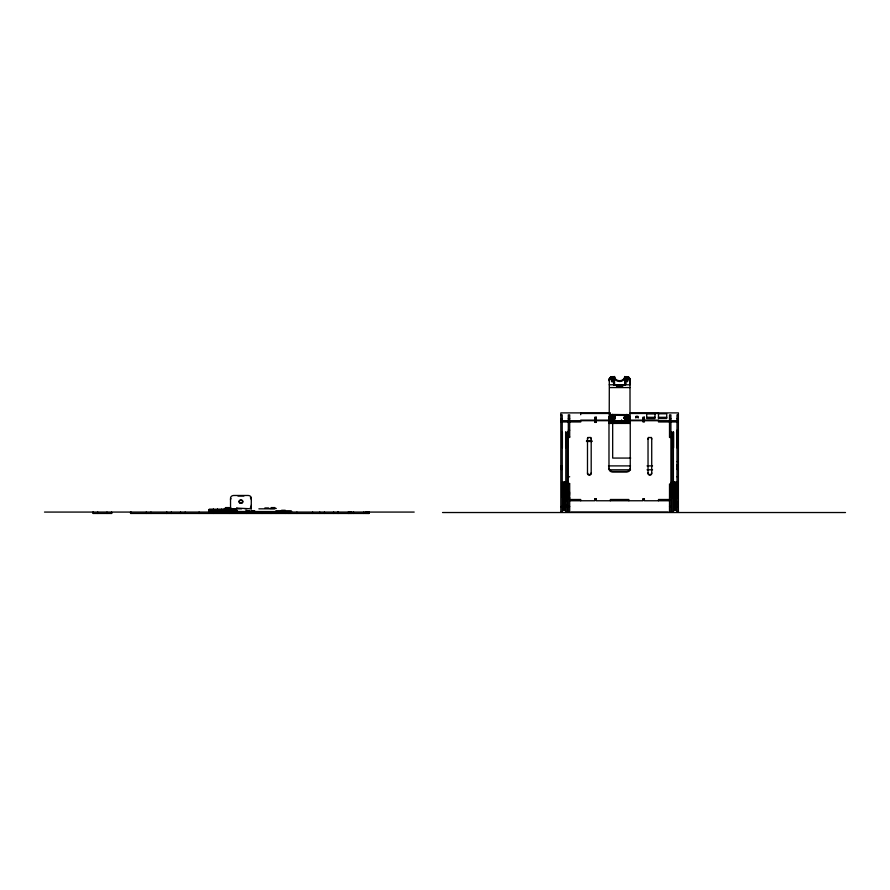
<?xml version="1.0" encoding="UTF-8"?>
<svg xmlns="http://www.w3.org/2000/svg" width="890" height="890" viewBox="0 0 890 890"><rect width="100%" height="100%" fill="white"/><g stroke="black" fill="none" stroke-linecap="round" stroke-linejoin="round"><path stroke-width="1.33" d="M236.773 508.079L251.336 508.835L251.336 505.12M609.216 420.113L609.327 378.595L610.896 376.915L614.523 376.548A5.084 4.161 0 0 0 619.607 380.709A5.084 4.161 0 0 0 624.691 376.548L629.019 377.349L630.009 380.108L629.886 378.595M609.216 380.898L609.661 377.927M609.661 379.518L610.195 377.349M610.195 378.94L610.896 376.915M611.43 417.499C614.111 413.461 613.477 421.471 611.452 417.054M610.896 378.506L611.708 378.228L611.708 376.637M611.764 418.178L611.519 417.599M611.452 417.688L611.764 416.565M611.708 378.228L612.587 378.128L612.587 376.548M613.599 384.791L613.599 382.489M616.603 384.791L616.603 386.649L622.611 386.649L622.611 384.791M619.774 386.95L620.208 386.216M627.595 418.033C624.758 420.759 625.537 413.038 627.761 417.688L627.761 417.054M623.768 384.803L625.614 384.791L625.614 383.034L624.691 383.034M625.815 418.178L625.67 418.033M625.481 417.499L625.815 416.565M609.327 378.595L609.216 380.108L610.896 377.716L614.523 377.338A5.084 4.161 0 0 0 619.607 381.51A5.084 4.161 0 0 0 624.691 377.338L628.318 377.716L629.886 380.186L629.019 378.94L626.638 378.128L626.638 376.548M625.815 416.832L626.638 416.298M627.506 378.228L627.506 376.637M628.318 378.506L628.318 376.915M629.019 378.94L629.019 377.349M629.553 379.518L629.553 377.927M630.009 419.324L630.009 379.307L627.506 377.438M619.607 387.284L619.017 386.216M618.227 387.183L620.986 387.183L620.998 386.216L621.231 386.95M619.93 386.95L619.785 386.216M620.998 386.216L620.986 387.183M609.216 418L609.784 415.663L611.931 414.495L627.928 414.651L629.942 416.665L630.009 423.429L625.993 423.395L625.993 420.036M609.272 416.665L609.216 423.429L613.221 423.418L613.11 419.657L615.212 417.933M609.906 418.033L610.351 416.286L611.564 416.008C606.212 418.634 615.602 422.984 615.268 417.499M624.736 416.487L624.736 415.953C623.223 428.924 636.161 410.735 624.001 417.61M620.208 386.95L620.708 386.95M609.216 419.958L609.272 418.422M610.106 420.414L610.106 418.701M609.906 419.98L609.906 419.134M609.272 417.455L610.195 416.042L612.064 415.352L611.564 416.008M625.503 417.321L625.67 416.709M627.706 417.866L627.595 416.709M623.957 417.499C624.19 421.582 631.711 419.134 628.529 415.953L628.529 416.487M609.327 379.396L610.896 377.705M609.272 419.68L610.195 418.945M611.764 417.911L613.544 418.033M625.815 417.911L627.595 417.766M611.764 416.832L613.722 417.321M625.147 415.675L627.294 415.285L627.294 414.495M630.009 418L627.928 415.441L611.931 415.285L611.931 414.495M612.064 415.886L614.078 416.209L615.212 417.61M609.906 417.499L611.096 419.335L613.11 419.657M251.336 507.422L250.346 507.422M245.095 508.813L246.942 508.813M612.587 378.128L614.523 378.128M624.691 378.128L626.638 378.128M613.599 383.034L614.523 383.034M613.599 383.824L614.523 383.824L614.523 376.548M625.614 383.812L624.691 383.812L624.691 376.548M609.216 384.791L630.009 384.791L629.886 379.396M630.009 387.573L609.639 387.573M610.362 412.893L560.822 412.893L560.822 511.95M630.198 412.893L678.391 412.893L678.391 511.95M580.703 413.483L610.362 413.483M630.198 413.483L658.522 413.483M658.422 413.783L666.744 413.783L666.744 418.556L658.422 418.556L658.522 412.893M560.822 414.851L562.213 414.851L562.213 420.013M678.391 414.851L677.001 414.851L677.001 420.013M646.685 417.299L655.007 417.299M658.422 417.299L666.744 417.299M594.843 418.166L594.843 420.013M596.222 418.166L596.222 420.013M642.992 418.166L642.992 420.013M644.382 418.166L644.382 420.013M594.843 418.445L596.222 418.445M642.992 418.445L644.382 418.445M560.822 418.756L562.213 418.756M568.309 418.756L569.7 418.756M669.514 418.756L670.904 418.756M677.001 418.756L678.391 418.756M594.843 420.125L580.703 420.125L580.703 421.96L560.822 421.96M596.222 420.125L608.982 420.125M630.242 420.125L642.992 420.125M644.382 420.125L658.522 420.125L658.522 421.96L678.391 421.96M560.822 420.703L594.843 420.703M596.222 420.703L608.982 420.703M630.242 420.703L642.992 420.703M644.382 420.703L678.391 420.703M609.216 420.914L630.009 420.914M609.216 421.092L613.221 421.092M613.41 421.115L617.415 421.115M617.604 421.092L621.609 421.092M621.798 421.115L625.815 421.115M625.993 421.092L630.009 421.092M609.216 421.304L613.221 421.304M617.604 421.304L621.609 421.304M625.993 421.304L630.009 421.304M642.992 421.382L644.382 421.382M609.216 421.549L613.221 421.549M613.41 421.571L617.415 421.571M617.604 421.549L621.609 421.549M621.798 421.571L625.815 421.571M625.993 421.549L630.009 421.549M594.843 421.793L596.222 421.793M609.216 421.804L613.221 421.804M613.41 421.838L617.415 421.838M617.604 421.804L621.609 421.804M621.798 421.838L625.815 421.838M625.993 421.804L630.009 421.804M609.216 422.071L613.221 422.071M613.41 422.105L617.415 422.105M617.604 422.071L621.609 422.071M621.798 422.105L625.815 422.105M625.993 422.071L630.009 422.071M609.216 422.349L630.009 422.349M609.216 422.605L630.009 422.605M613.41 422.683L617.415 422.628M621.798 422.683L625.815 422.628M609.216 422.839L613.221 422.839M613.41 422.861L617.415 422.861M617.604 422.839L621.609 422.839M621.798 422.861L625.815 422.861M625.993 422.839L630.009 422.839M609.216 423.05L613.221 423.05M613.41 423.073L617.415 423.073M617.604 423.05L621.609 423.05M621.798 423.073L625.815 423.073M625.993 423.05L630.009 423.05M609.216 423.317L613.221 423.217M613.41 423.351L617.415 423.306M617.604 423.317L621.609 423.217M621.798 423.228L625.815 423.306M625.993 423.317L630.009 423.217M568.309 430.237L569.7 430.237M677.001 430.237L678.391 430.237M568.309 436.868L569.7 436.868M568.309 437.457L569.7 437.457L569.7 421.96M670.904 437.457L669.514 437.457L669.514 421.96M565.817 437.613L567.208 437.613M672.017 437.613L673.396 437.613M565.817 439.36L567.208 439.36M586.477 440.873L592.017 440.873M586.477 441.462L592.017 441.462M565.817 442.174L567.208 442.174M630.698 458.072L612.676 458.072L612.676 423.073M677.001 461.621L678.391 461.621M677.001 464.958L678.391 464.958M677.001 465.548L678.391 465.548M560.822 465.959L562.213 465.959M608.493 465.893L630.509 465.893M647.03 465.893L652.537 465.893M677.001 465.959L678.391 465.959M560.822 466.927L562.213 466.927M677.001 466.927L678.391 466.927M560.822 468.463L562.213 468.463M677.001 468.463L678.391 468.463M560.822 469.141L562.213 469.141M677.001 469.141L678.391 469.141M560.822 469.386L562.213 469.386M677.001 469.386L678.391 469.386M609.861 469.798L630.509 469.798M647.03 469.798L652.537 469.798M568.309 476.784L569.7 476.784M677.001 476.784L678.391 476.784M563.136 482.413L564.527 482.413M674.698 482.413L676.077 482.413M568.309 483.426L569.7 483.426M568.309 484.004L569.7 484.004L569.7 511.95M670.904 484.004L669.514 484.004L669.514 511.95M565.817 488.032L567.208 488.032M565.817 488.165L567.208 488.165M565.817 488.721L567.208 488.721M565.817 491.024L567.208 491.024M565.817 491.703L567.208 491.703M563.537 492.281L569.7 492.281M568.309 493.65L569.7 493.65M568.309 494.907L569.7 494.907M563.136 495.196L564.527 495.196M237.93 495.997L243.938 495.997M563.136 497.454L564.527 497.454M674.698 497.454L676.077 497.454M568.309 497.555L569.7 497.555M568.309 498.812L569.7 498.812M594.843 498.923L596.222 498.923M642.992 498.923L644.382 498.923M569.7 499.501L580.703 499.501L580.703 500.759M594.843 499.501L596.222 499.501M642.992 499.501L644.382 499.501M669.514 499.501L658.522 499.501L658.522 500.759M569.7 500.759L594.843 500.759L594.843 498.812M669.514 500.759L644.382 500.759L644.382 498.812M560.822 506.621L562.213 506.621M568.309 506.621L569.7 506.621M669.514 506.621L670.904 506.621M677.001 506.621L678.391 506.621M225.615 507.589L229.309 507.589M271.205 507.589L274.91 507.589M264.886 507.956L268.591 507.956M224.224 508.468L230.699 508.468M269.826 508.468L276.289 508.468M229.854 508.835L241.635 508.835M258.879 508.835L274.598 508.835M250.88 507.422L251.214 508.813L251.336 498.122A3.237 2.659 0 0 0 248.099 495.474L233.77 495.474A3.237 2.659 0 0 0 230.532 498.122L230.532 508.813L236.773 508.835L236.773 508.068M213.211 509.325L209.206 509.291L209.261 512.073M213.4 509.403L217.405 509.325M217.594 509.325L221.599 509.291L221.599 512.073M221.788 509.325L225.804 509.403M225.982 509.325L229.998 509.291L229.932 512.073M209.206 509.525L213.211 509.525M213.4 509.525L217.405 509.525M217.594 509.525L221.599 509.525M221.788 509.525L225.804 509.525M225.982 509.525L229.998 509.525M209.206 509.703L213.211 509.703M213.4 509.703L217.405 509.703M217.594 509.703L221.599 509.703M221.788 509.703L225.804 509.703M225.982 509.703L229.998 509.703M209.206 509.914L213.211 509.914M213.4 509.914L217.405 509.914M217.594 509.914L221.599 509.914M221.788 509.914L225.804 509.914M225.982 509.914L229.998 509.914M213.211 510.148L217.594 510.081M221.599 510.081L225.982 510.148M209.206 510.148L229.998 510.148M281.574 510.27L285.267 510.27M563.136 510.237L564.527 510.237M674.698 510.237L676.077 510.237M209.206 510.415L213.211 510.415M213.4 510.404L217.405 510.415M217.594 510.415L221.599 510.415M221.788 510.415L225.804 510.404M225.982 510.415L229.998 510.415M209.206 510.682L229.998 510.682M231.2 510.726L237.485 510.726M245.84 510.726L249.534 510.726M250.98 510.726L254.685 510.726M280.639 510.726L281.685 510.726M209.206 510.949L213.211 510.949M217.594 510.949L221.599 510.949M225.982 510.949L229.998 510.949M209.206 511.216L213.211 511.216M217.594 511.216L221.599 511.216M225.982 511.216L229.998 511.216M275.566 511.149L291.275 511.149M208.816 511.327L225.982 511.316M276 511.327L291.709 511.327M209.206 511.45L290.34 511.605M209.206 511.661L213.211 511.661M213.4 511.661L217.405 511.661M217.594 511.661L221.599 511.661M221.788 511.661L225.804 511.661M225.982 511.661L229.998 511.661M209.206 511.839L213.211 511.961L213.211 509.291M217.405 511.839L213.4 511.961L213.4 509.291M221.599 511.839L217.594 511.961L217.594 509.291M221.788 511.839L225.804 511.961L225.804 509.291M225.982 511.839L229.998 511.961M44.5 512.073L414.195 512.073M571.091 512.073L668.134 512.073M442.53 512.529L845.5 512.529M111.74 513.452L93.116 513.452L93.116 512.073M615.446 384.791L614.033 384.313M235.85 508.813L236.773 508.813M612.587 415.307L614.812 416.286L615.268 418.033M626.638 416.553L627.706 417.143A1.157 0.946 0 0 1 626.059 418.055L625.993 418.289M618.506 386.95L619.006 386.95M620.842 386.216L620.953 387.183M677.835 501.882L677.835 503.551M677.001 421.193L677.001 511.95M676.823 432.039L676.823 447.748M676.723 482.08L676.723 497.788M676.267 482.08L676.267 510.571M676.077 482.08L676.077 510.571M674.698 482.08L674.698 510.571M674.509 482.08L674.509 497.788M674.509 499.479L674.509 505.954M674.042 482.08L674.042 497.788M673.585 432.039L673.585 447.748M673.585 482.08L673.585 497.788M673.396 432.039L673.396 512.073L672.017 512.073L672.017 432.039M671.828 432.039L671.828 447.748M671.828 482.08L671.828 497.788M671.372 482.08L671.372 497.788M670.904 420.013L670.904 414.851L669.514 414.851L669.514 420.013M670.904 421.193L670.904 511.95M642.992 498.812L642.992 500.759L596.222 500.759L596.222 498.812M630.242 418.367L630.242 468.741A3.605 3.271 0 0 1 626.638 472.012L612.587 472.012A3.605 3.271 0 0 1 608.982 468.741L608.982 418.367M629.942 416.665L629.942 417.455M629.753 416.142L629.753 416.943M629.441 415.663L629.441 416.464M629.263 417.076L629.263 418.467M629.019 415.252L629.019 416.042M628.852 500.759L628.852 499.501L610.362 499.501L610.362 500.759M628.507 414.907L628.507 415.697M627.928 414.651L627.928 415.441M626.638 414.44L626.638 415.841M625.815 420.792L625.815 423.429L621.798 423.418L621.798 420.269M625.614 382.489L625.614 384.803M625.381 384.78L613.833 384.78M624.001 417.076L624.001 418.467M621.609 420.036L621.609 423.429L617.604 423.395L617.604 420.837M621.287 386.216L621.287 386.95L617.938 386.95L617.938 386.216M620.998 384.78C621.698 387.45 610.974 384.524 621.576 385.515L621.576 386.216L617.649 386.115L617.649 385.515M620.875 384.78L620.875 385.515M617.415 420.792L617.415 423.429L613.41 423.418L613.41 420.792M617.204 384.78L617.204 385.515M615.212 417.076L615.212 418.467M613.722 417.054L613.722 417.688L613.544 416.709M612.587 414.44L612.587 415.841M611.519 416.876L611.519 417.866M611.297 414.651L611.297 415.441M610.707 414.907L610.707 415.697M610.195 415.252L610.195 416.042M610.106 416.665L609.962 417.61M609.962 417.933L609.962 420.202M609.784 415.663L609.784 416.464M609.472 416.142L609.472 416.943M609.472 418.155L609.472 419.413M580.703 412.893L580.703 414.74M569.7 420.013L569.7 414.851L568.309 414.851L568.309 420.013M568.309 421.193L568.309 511.95M567.853 482.08L567.853 497.788M567.386 432.039L567.386 447.748M567.386 482.08L567.386 497.788M567.208 432.039L567.208 512.073L565.817 512.073L565.817 432.039M566.507 438.047L566.507 441.74M566.507 488.087L566.507 491.781M566.463 498.534L566.463 500.625M566.463 504.808L566.463 506.911M565.628 432.039L565.628 447.748M565.628 482.08L565.628 497.788M565.172 482.08L565.172 497.788M564.705 482.08L564.705 497.788M564.705 499.479L564.705 505.954M564.527 482.08L564.527 510.571M563.826 488.087L563.826 491.781M563.826 500.87L563.826 504.563M563.136 482.08L563.136 510.571M562.958 482.08L562.958 510.571M562.491 482.08L562.491 497.788M562.402 432.039L562.402 447.748M562.213 421.193L562.213 511.95M369.105 512.073L369.105 513.452L130.552 513.452L130.552 512.073M368.938 512.073L368.938 513.452M368.66 512.073L368.66 513.452M368.126 512.073L368.126 513.452M367.425 512.073L367.425 513.452M366.613 512.073L366.613 513.452M365.734 512.073L365.734 513.452M363.799 512.073L363.799 513.452M353.63 512.073L353.63 513.452M351.684 512.073L351.684 513.452M350.816 512.073L350.816 513.452M350.004 512.073L350.004 513.452M349.303 512.073L349.303 513.452M348.769 512.073L348.769 513.452M348.435 512.073L348.435 513.452M348.313 512.073L348.313 513.452M338.267 512.073L338.267 513.452M337.866 512.073L337.866 513.452M333.639 512.073L333.639 513.452M324.405 512.073L324.405 513.452M319.777 512.073L319.777 513.452M312.624 512.073L312.624 513.452M296.915 512.073L296.915 513.452M289.884 512.073L289.884 513.452M288.493 512.073L288.493 513.452M285.267 512.073L285.267 513.452M276.022 512.073L276.022 513.452M271.394 512.073L271.394 513.452M270.271 512.073L270.271 513.452M262.06 512.073L262.06 513.452M246.352 512.073L246.352 513.452M230.655 507.422L230.655 508.813M229.742 510.682L229.742 512.073M229.431 510.682L229.342 513.452M229.253 510.682L229.253 511.605M229.008 510.682L229.008 512.073M228.852 510.682L228.852 511.605M228.496 510.682L228.496 512.073M228.107 510.682L228.107 511.605M227.918 510.682L227.918 512.073M227.651 510.682L227.695 512.073M227.284 510.682L227.284 512.073M227.15 510.682L227.061 512.073M226.627 510.682L226.627 512.073M225.982 509.291L225.982 512.073M225.593 510.682L225.66 512.073M225.137 510.682L225.137 511.605M224.725 510.682L224.725 511.605M224.391 510.682L224.391 511.605M224.147 510.682L224.147 511.605M223.991 510.682L223.991 511.605M221.788 509.291L221.788 512.073M217.405 509.291L217.405 512.073M215.202 510.682L215.202 511.605M215.046 510.682L215.046 511.605M214.802 510.682L214.802 511.605M214.468 510.682L214.468 511.605M214.067 510.682L214.067 511.605M213.6 510.682L213.633 513.452M213.099 510.682L213.022 512.073M212.577 510.682L212.577 512.073M212.054 510.682L212.132 512.073M211.92 510.682L211.92 512.073M211.553 510.682L211.609 512.073M211.286 510.682L211.286 512.073M211.086 510.682L211.086 511.605M210.696 510.682L210.696 512.073M210.352 510.682L210.352 511.605M210.185 510.682L210.185 512.073M209.951 510.682L209.951 511.605M209.773 510.682L209.773 512.073M209.462 510.682L209.462 512.073M199.104 512.073L199.104 513.452M185.176 512.073L185.176 513.452M180.548 512.073L180.548 513.452M171.303 512.073L171.303 513.452M150.955 512.073L150.955 513.452M146.26 512.073L146.26 513.452M131.086 512.073L131.086 513.452M111.595 512.073L111.595 513.452M106.978 512.073L106.978 513.452M97.733 512.073L97.733 513.452M93.25 512.073L93.25 513.452M627.628 379.618A1.157 0.946 0 0 1 627.372 380.82A1.157 0.946 0 0 1 625.893 380.82A1.157 0.946 0 0 1 625.637 379.618M613.588 379.618A1.157 0.946 0 0 1 613.332 380.82A1.157 0.946 0 0 1 611.842 380.82A1.157 0.946 0 0 1 611.586 379.618M240.456 503.362A1.847 1.513 0 0 1 239.143 501.504A1.847 1.513 0 0 1 241.413 500.436A1.847 1.513 0 0 1 242.714 502.294M242.536 502.661A1.847 1.513 0 0 1 241.413 503.362M230.532 499.713A3.237 2.659 0 0 1 230.966 498.378M250.379 497.833A3.237 2.659 0 0 1 251.336 499.713M627.75 379.541A1.157 0.946 0 0 1 625.514 379.541M613.7 379.541A1.157 0.946 0 0 1 611.475 379.541M613.7 416.687A1.157 0.946 0 0 1 612.142 417.321A1.157 0.946 0 0 1 611.586 415.975M627.639 415.975A1.157 0.946 0 0 1 626.638 417.388A1.157 0.946 0 0 1 625.637 415.975M626.059 418.055A1.157 0.946 0 0 1 626.059 416.42A1.157 0.946 0 0 1 627.784 417.243M635.649 417.911A1.391 0.59 0 0 1 636.984 417.466A1.391 0.59 0 0 1 638.319 417.911M608.982 468.162A3.605 3.271 0 0 0 612.587 471.422L626.638 471.422A3.605 3.271 0 0 0 630.242 468.162M588.034 437.368A1.847 1.68 0 0 0 587.489 438.548L587.489 473.48A1.847 1.68 0 0 0 589.336 475.149A1.847 1.68 0 0 0 591.194 473.48L591.194 438.548A1.847 1.68 0 0 0 590.649 437.368M591.194 472.89A1.847 1.68 0 0 1 589.336 474.57A1.847 1.68 0 0 1 587.489 472.89M648.565 437.368A1.847 1.68 0 0 0 648.031 438.548L648.031 473.48A1.847 1.68 0 0 0 649.878 475.149A1.847 1.68 0 0 0 651.725 473.48L651.725 438.548A1.847 1.68 0 0 0 651.18 437.368M651.725 472.89A1.847 1.68 0 0 1 649.878 474.57A1.847 1.68 0 0 1 648.031 472.89M587.489 439.137A1.847 1.68 0 0 1 589.336 437.457A1.847 1.68 0 0 1 591.194 439.137M648.031 439.137A1.847 1.68 0 0 1 649.878 437.457A1.847 1.68 0 0 1 651.725 439.137M166.686 512.073L166.686 513.452L166.686 512.073M655.007 413.783L646.685 413.783L646.685 418.556L655.007 418.556L655.007 413.783M596.222 417.188L594.843 417.188L594.843 422.383L596.222 422.383L596.222 417.188M644.382 417.188L642.992 417.188L642.992 421.96L644.382 421.96L644.382 417.188M617.415 421.326L613.41 421.326L617.415 421.382M625.815 421.326L621.798 421.326L625.815 421.382M625.815 381.576A1.157 0.946 0 0 0 627.75 381.143A1.157 0.946 0 0 0 626.337 379.986A1.157 0.946 0 0 0 625.815 381.576M611.764 381.576A1.157 0.946 0 0 0 613.7 381.143A1.157 0.946 0 0 0 612.287 379.986A1.157 0.946 0 0 0 611.764 381.576M240.011 502.683A1.847 1.513 0 0 0 242.781 501.37A1.847 1.513 0 0 0 240.011 500.058A1.847 1.513 0 0 0 240.011 502.683M612.009 418.055A1.157 0.946 0 0 0 613.744 417.243A1.157 0.946 0 0 0 612.009 416.42A1.157 0.946 0 0 0 612.009 418.055M636.005 417.21A1.391 0.59 0 0 0 638.319 416.954A1.391 0.59 0 0 0 636.628 416.231A1.391 0.59 0 0 0 636.005 417.21"/></g></svg>
